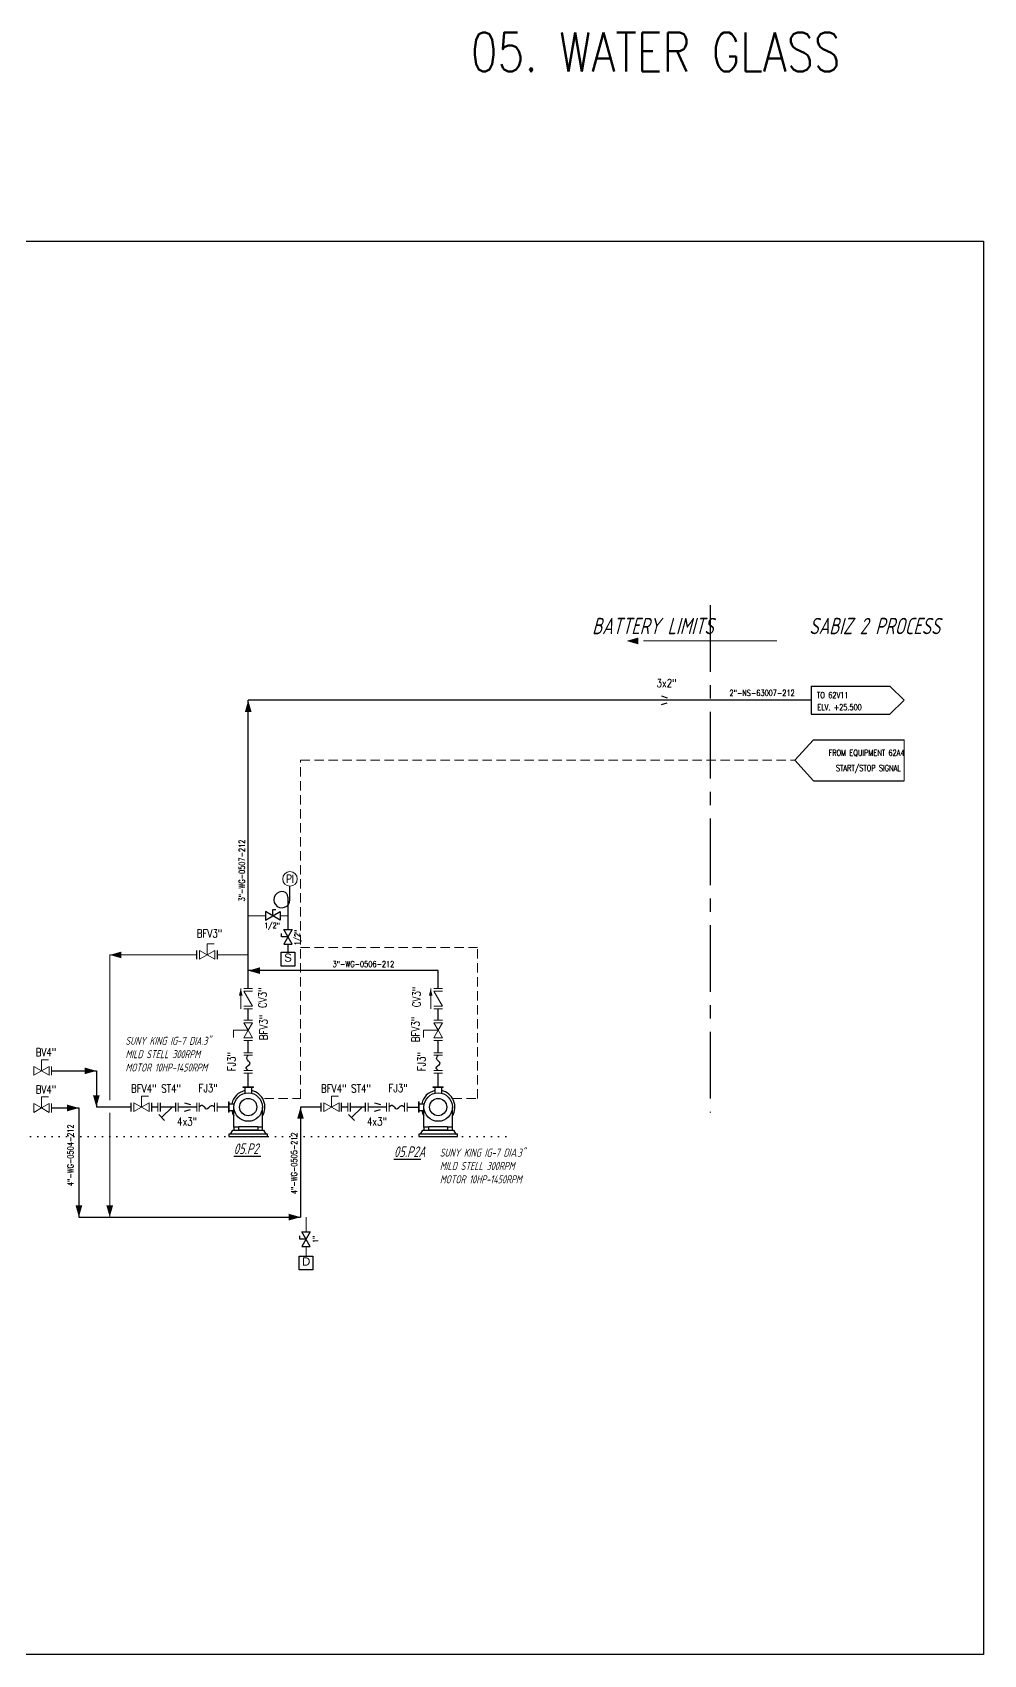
# Model space of a CAD drawing. Extents: x -29512 to 147477, y -5232 to 39709.
# Drawn here: x 140336.7 to 140515, y 8984 to 9288.1 of the extents above; entities that cross this region are included whole.
import ezdxf
from ezdxf.enums import TextEntityAlignment as Align

# ---------------------------------------------------------------- set-up
doc = ezdxf.new("R2010")
doc.units = 0
for name, pattern in [('CENTER', [2, 1.25, -0.25, 0.25, -0.25]), ('DOTTED', [0.25, 0, -0.25]), ('HIDDEN', [0.375, 0.25, -0.125])]:
    doc.linetypes.add(name, pattern=pattern)
doc.layers.get('0').update_dxf_attribs({"linetype": 'CONTINUOUS'})
doc.layers.get('DEFPOINTS').update_dxf_attribs({"linetype": 'CONTINUOUS'})
for name, color, linetype, lineweight in [('DIMENSI', 20, 'CONTINUOUS', 9), ('FITTING', 7, 'CONTINUOUS', 13), ('TAG', 140, 'CONTINUOUS', 13)]:
    doc.layers.add(name, color=color, linetype=linetype, lineweight=lineweight)
for name, color, linetype in [('DIMENSION', 3, 'CONTINUOUS'), ('HATCH', 4, 'CONTINUOUS'), ('NUVOLA', 6, 'CONTINUOUS'), ('P-707D', 7, 'CONTINUOUS'), ('RED', 1, 'CONTINUOUS'), ('S', 7, 'CONTINUOUS')]:
    doc.layers.add(name, color=color, linetype=linetype)
doc.styles.add('A3', font='arial.ttf', dxfattribs={"height": 0.3})
doc.styles.add('Romans100', font='romans.shx', dxfattribs={"width": 0.8, "height": 200})
doc.styles.add('S', font='ITALIC', dxfattribs={"height": 6})
doc.styles.add('S25', font='SIMPLEX', dxfattribs={"width": 0.8, "height": 0.25})
doc.styles.add('S3', font='SIMPLEX', dxfattribs={"width": 0.9, "height": 0.3})
doc.styles.add('S35S', font='SIMPLEX', dxfattribs={"width": 0.5, "height": 0.35})
doc.styles.add('STYLE4', font='isocp.shx', dxfattribs={"width": 0.8, "oblique": 15, "height": 2})

# ---------------------------------------------------------------- blocks, each defined once
blk = doc.blocks.new('PRESA', base_point=(1.75, 0.1))
for p, q in [((1.5, 0.1), (1.5, 0.6)), ((1.5, 0.6), (2, 0.6)), ((2, 0.6), (2, 0.1)), ((2, 0.1), (1.5, 0.1))]:
    blk.add_line(p, q)
at = {"style": 'S', "width": 1.2}
blk.add_attdef('1', text='', height=0.3, dxfattribs=at).set_placement((1.75, 0.2), align=Align.CENTER)
blk = doc.blocks.new('FRECC2', base_point=(19.5, 44))
at = {"layer": 'RED'}
blk.add_solid([(19.5, 44), (19.85, 44.1), (19.85, 43.9)], dxfattribs=at)
blk = doc.blocks.new('LOSAN', base_point=(47, 38))
for p, q in [((47, 38.7), (50.9, 38.7)), ((47, 37.3), (50.9, 37.3))]:
    blk.add_line(p, q)
at = {"layer": 'S'}
for tag, p, height, style, width in [('3', (47.1, 38.1), 0.35, 'S35S', 0.5), ('4', (47.1, 37.5), 0.35, 'S35S', 0.5), ('2', (47.1, 37.5), 0.3, 'S3', 0.9), ('1', (47.1, 38.1), 0.3, 'S3', 0.9)]:
    blk.add_attdef(tag, p, '', height=height, dxfattribs=dict(at, style=style, width=width))

msp = doc.modelspace()

# ---------------------------------------------------------------- linework, layer by layer
for p, q in [((140482.6592, 9165.5859), (140482.6592, 9160.2893)), ((140497.4141, 9165.5859), (140500.0624, 9162.9376)), ((140500.0624, 9162.9376), (140497.4141, 9160.2893)), ((140381.7229, 9123.6922), (140382.313, 9123.6922)), ((140381.7229, 9122.512), (140381.7229, 9123.6922)), ((140380.346, 9123.2988), (140380.346, 9121.7252)), ((140383.0998, 9121.7252), (140380.346, 9123.2988)), ((140380.346, 9121.7252), (140383.0998, 9123.2988)), ((140383.0998, 9123.2988), (140383.0998, 9121.7252)), ((140383.3775, 9118.5755), (140383.3775, 9119.1656)), ((140384.5577, 9118.5755), (140383.3775, 9118.5755)), ((140383.7709, 9119.9524), (140385.3445, 9119.9524)), ((140385.3445, 9119.9524), (140383.7709, 9117.1986)), ((140385.3445, 9117.1986), (140383.7709, 9119.9524)), ((140383.7709, 9117.1986), (140385.3445, 9117.1986)), ((140387.1769, 9063.276), (140388.7505, 9063.276)), ((140388.7505, 9063.276), (140387.1769, 9060.5222)), ((140388.7505, 9060.5222), (140387.1769, 9063.276)), ((140386.7835, 9061.8991), (140386.7835, 9062.4892)), ((140387.9637, 9061.8991), (140386.7835, 9061.8991)), ((140387.1769, 9060.5222), (140388.7505, 9060.5222))]:
    msp.add_line(p, q)
at = {"color": 7}
for p, q in [((140367.491, 9114.3571), (140367.491, 9116.0057)), ((140371.3357, 9114.3571), (140371.3357, 9116.0057)), ((140355.1776, 9085.8302), (140355.1776, 9087.4788)), ((140359.0223, 9085.8302), (140359.0223, 9087.4788)), ((140360.6635, 9085.8302), (140360.6635, 9087.4788)), ((140363.5189, 9085.8302), (140363.5189, 9087.4788)), ((140390.7821, 9085.8302), (140390.7821, 9087.4788)), ((140394.6268, 9085.8302), (140394.6268, 9087.4788)), ((140396.268, 9085.8302), (140396.268, 9087.4788)), ((140399.1234, 9085.8302), (140399.1234, 9087.4788)), ((140361.4417, 9084.1528), (140360.3315, 9085.2631)), ((140363.5189, 9086.6545), (140360.6635, 9086.6545)), ((140362.8493, 9086.6545), (140360.8866, 9084.7079)), ((140397.0462, 9084.1528), (140395.936, 9085.2631)), ((140399.1234, 9086.6545), (140396.268, 9086.6545)), ((140398.4538, 9086.6545), (140396.4911, 9084.7079))]:
    msp.add_line(p, q, dxfattribs=at)
at = {"color": 7, "lineweight": 20}
for p, q in [((140370.7443, 9117.2513), (140369.4133, 9117.2513)), ((140369.4133, 9115.1814), (140369.4133, 9117.2513)), ((140377.1138, 9101.0517), (140374.383, 9101.0517)), ((140374.383, 9099.7208), (140374.383, 9101.0517)), ((140412.7183, 9101.0517), (140409.9875, 9101.0517)), ((140409.9875, 9099.7208), (140409.9875, 9101.0517)), ((140339.6743, 9095.516), (140338.3434, 9095.516)), ((140338.3434, 9093.4462), (140338.3434, 9095.516)), ((140339.6743, 9088.557), (140338.3434, 9088.557)), ((140338.3434, 9086.4872), (140338.3434, 9088.557)), ((140358.4309, 9088.7243), (140357.1, 9088.7243)), ((140357.1, 9086.6545), (140357.1, 9088.7243)), ((140394.0354, 9088.7243), (140392.7045, 9088.7243)), ((140392.7045, 9086.6545), (140392.7045, 9088.7243))]:
    msp.add_line(p, q, dxfattribs=at)
msp.add_circle((140384.9396, 9129.4364), 1.3668, dxfattribs=at)
for points in [[(140377.1138, 9093.5015), (140376.7343, 9094.0315), (140377.4665, 9094.8068), (140376.8256, 9095.7867), (140377.1138, 9096.357)], [(140412.7183, 9093.5015), (140412.3388, 9094.0315), (140413.071, 9094.8068), (140412.4301, 9095.7867), (140412.7183, 9096.357)], [(140367.9475, 9086.6545), (140368.4776, 9087.034), (140369.2528, 9086.3018), (140370.2328, 9086.9427), (140370.803, 9086.6545)], [(140403.552, 9086.6545), (140404.0821, 9087.034), (140404.8573, 9086.3018), (140405.8373, 9086.9427), (140406.4075, 9086.6545)]]:
    msp.add_spline(points, degree=3)
at = {"layer": 'DIMENSI', "color": 0, "linetype": 'ByBlock', "lineweight": 9}
for points in [[(140376.1481, 9090.4456), (140378.0795, 9090.4456)], [(140376.1481, 9090.2991), (140378.0795, 9090.2991)], [(140411.7526, 9090.4456), (140413.684, 9090.4456)], [(140411.7526, 9090.2991), (140413.684, 9090.2991)], [(140373.3995, 9085.6888), (140373.3995, 9087.6202)], [(140373.546, 9085.6888), (140373.546, 9087.6202)], [(140409.004, 9085.6888), (140409.004, 9087.6202)], [(140409.1505, 9085.6888), (140409.1505, 9087.6202)]]:
    msp.add_lwpolyline(points, close=True, dxfattribs=at)
at = {"layer": 'DIMENSION', "color": 0, "linetype": 'ByBlock', "ltscale": 0.5}
for p, q in [((140483.0789, 9155.5259), (140479.5894, 9151.6632)), ((140483.0789, 9155.5259), (140500.0624, 9155.5259)), ((140479.5894, 9151.6632), (140483.0789, 9147.8005)), ((140483.0789, 9147.8005), (140500.0624, 9147.8005)), ((140384.5577, 9122.512), (140384.5577, 9119.9524)), ((140384.5577, 9117.1986), (140384.5577, 9115.677)), ((140378.0795, 9090.2991), (140378.0795, 9090.4456)), ((140413.684, 9090.2991), (140413.684, 9090.4456))]:
    msp.add_line(p, q, dxfattribs=at)
at = {"layer": 'DIMENSION', "color": 4, "linetype": 'HIDDEN', "lineweight": 13, "ltscale": 7}
for p, q in [((140386.9026, 9088.2778), (140386.9026, 9151.6632)), ((140386.9026, 9151.6632), (140479.5894, 9151.6632)), ((140386.9026, 9116.5843), (140420.0779, 9116.5843)), ((140420.0779, 9088.2778), (140420.0779, 9116.5843)), ((140380.1512, 9088.2778), (140386.9026, 9088.2778)), ((140415.405, 9088.2778), (140420.0779, 9088.2778))]:
    msp.add_line(p, q, dxfattribs=at)
at = {"layer": 'DIMENSION', "color": 0, "linetype": 'ByBlock', "lineweight": 15, "ltscale": 0.5}
for p, q in [((140377.1138, 9122.512), (140380.346, 9122.512)), ((140383.0998, 9122.512), (140384.5577, 9122.512)), ((140387.9637, 9066.0201), (140387.9637, 9063.276)), ((140387.9637, 9060.5222), (140387.9637, 9058.7073))]:
    msp.add_line(p, q, dxfattribs=at)
at = {"layer": 'DIMENSION', "color": 1}
for p, q in [((140374.3908, 9077.4458), (140379.45, 9077.4458)), ((140404.4173, 9076.8871), (140409.4764, 9076.8871))]:
    msp.add_line(p, q, dxfattribs=at)
at = {"layer": 'DIMENSION', "color": 6, "linetype": 'ByBlock', "ltscale": 0.5}
msp.add_lwpolyline([(140514.9515, 8984.0136), (140113.1843, 8984.0136), (140113.1843, 9248.986), (140514.9515, 9248.986)], close=True, dxfattribs=at)
at = {"layer": 'DIMENSION', "color": 0, "linetype": 'ByBlock', "ltscale": 0.5}
for points in [[(140376.1481, 9090.2991), (140376.1481, 9090.4456)], [(140376.4784, 9090.2991), (140376.4784, 9089.2428)], [(140377.7492, 9090.2991), (140377.7492, 9089.2428)], [(140411.7526, 9090.2991), (140411.7526, 9090.4456)], [(140412.0829, 9090.2991), (140412.0829, 9089.2428)], [(140413.3537, 9090.2991), (140413.3537, 9089.2428)], [(140373.3995, 9087.6202), (140373.546, 9087.6202)], [(140373.546, 9087.2899), (140374.5255, 9087.2899)], [(140409.004, 9087.6202), (140409.1505, 9087.6202)], [(140409.1505, 9087.2899), (140410.13, 9087.2899)], [(140373.546, 9085.6888), (140373.3995, 9085.6888)], [(140373.546, 9086.0191), (140374.5255, 9086.0191)], [(140374.4486, 9082.8598), (140374.4486, 9086.6545)], [(140379.779, 9082.8598), (140379.779, 9086.6545)], [(140409.1505, 9085.6888), (140409.004, 9085.6888)], [(140409.1505, 9086.0191), (140410.13, 9086.0191)], [(140410.0531, 9082.8598), (140410.0531, 9086.6545)], [(140415.3834, 9082.8598), (140415.3834, 9086.6545)], [(140373.8198, 9081.5497), (140374.2428, 9082.3499), (140379.9848, 9082.3499), (140380.4078, 9081.5497)], [(140375.3388, 9082.8598), (140374.4486, 9082.8598), (140374.4486, 9082.3499), (140379.779, 9082.3499), (140379.779, 9082.8598), (140378.8888, 9082.8598)], [(140409.4243, 9081.5497), (140409.8473, 9082.3499), (140415.5893, 9082.3499), (140416.0123, 9081.5497)], [(140410.9433, 9082.8598), (140410.0531, 9082.8598), (140410.0531, 9082.3499), (140415.3834, 9082.3499), (140415.3834, 9082.8598), (140414.4933, 9082.8598)]]:
    msp.add_lwpolyline(points, dxfattribs=at)
for points in [[(140376.4784, 9089.7325, 0.29941233), (140374.0358, 9087.2899)], [(140379.779, 9084.9887, 0.52247313), (140377.7492, 9089.7325)], [(140412.0829, 9089.7325, 0.29941233), (140409.6403, 9087.2899)], [(140415.3834, 9084.9887, 0.52247313), (140413.3537, 9089.7325)], [(140374.0358, 9086.0191, 0.08899884), (140374.4486, 9084.9887)], [(140409.6403, 9086.0191, 0.08899884), (140410.0531, 9084.9887)]]:
    msp.add_lwpolyline(points, format="xyb", dxfattribs=at)
for points in [[(140373.4781, 9081.1296), (140380.7495, 9081.1296), (140380.7495, 9081.5497), (140373.4781, 9081.5497)], [(140375.3388, 9082.9828), (140378.8888, 9082.9828), (140378.8888, 9082.3499), (140375.3388, 9082.3499)], [(140409.0826, 9081.1296), (140416.354, 9081.1296), (140416.354, 9081.5497), (140409.0826, 9081.5497)], [(140410.9433, 9082.9828), (140414.4933, 9082.9828), (140414.4933, 9082.3499), (140410.9433, 9082.3499)]]:
    msp.add_lwpolyline(points, close=True, dxfattribs=at)
for centre, radius in [((140377.1138, 9086.6545), 2.6652), ((140377.1138, 9086.6545), 1.613), ((140412.7183, 9086.6545), 2.6652), ((140412.7183, 9086.6545), 1.613)]:
    msp.add_circle(centre, radius, dxfattribs=at)
at = {"layer": 'FITTING', "color": 3, "linetype": 'CENTER', "lineweight": 30, "ltscale": 10}
msp.add_line((140463.6887, 9180.7386), (140463.6887, 9085.6579), dxfattribs=at)
at = {"layer": 'FITTING', "color": 6, "linetype": 'CENTER', "ltscale": 10}
msp.add_line((140463.6887, 9174.0423), (140450.2252, 9174.0423), dxfattribs=at)
at = {"layer": 'FITTING', "color": 3, "linetype": 'CENTER', "ltscale": 10}
msp.add_line((140463.6887, 9174.0423), (140477.1521, 9174.0423), dxfattribs=at)
at = {"layer": 'FITTING', "linetype": 'ByBlock', "ltscale": 0.5}
for p, q in [((140500.0624, 9147.8005), (140500.0624, 9155.5259)), ((140351.1535, 9115.1814), (140351.1535, 9087.9432)), ((140367.491, 9115.1814), (140351.1535, 9115.1814)), ((140377.1138, 9115.1814), (140371.3357, 9115.1814)), ((140351.1535, 9085.5956), (140351.1535, 9066.0201))]:
    msp.add_line(p, q, dxfattribs=at)
at = {"layer": 'FITTING', "lineweight": 20}
for p, q in [((140375.7143, 9108.8975), (140375.7143, 9105.0531)), ((140377.9381, 9108.8978), (140376.2895, 9108.8978)), ((140411.3188, 9108.8975), (140411.3188, 9105.0531)), ((140413.5426, 9108.8978), (140411.894, 9108.8978)), ((140377.9381, 9105.0531), (140376.2895, 9105.0531)), ((140377.9381, 9105.0531), (140376.2895, 9105.0531)), ((140376.2895, 9102.9741), (140377.9381, 9102.9741)), ((140413.5426, 9105.0531), (140411.894, 9105.0531)), ((140413.5426, 9105.0531), (140411.894, 9105.0531)), ((140411.894, 9102.9741), (140413.5426, 9102.9741)), ((140376.2895, 9099.1294), (140377.9381, 9099.1294)), ((140411.894, 9099.1294), (140413.5426, 9099.1294)), ((140340.2657, 9092.6219), (140340.2657, 9094.2705)), ((140340.2657, 9085.6629), (140340.2657, 9087.3115)), ((140360.1689, 9085.8302), (140360.1689, 9087.4788)), ((140364.0136, 9085.8302), (140364.0136, 9087.4788)), ((140395.7734, 9085.8302), (140395.7734, 9087.4788)), ((140399.6181, 9085.8302), (140399.6181, 9087.4788))]:
    msp.add_line(p, q, dxfattribs=at)
at = {"layer": 'FITTING'}
for p, q in [((140376.2895, 9096.8516), (140377.9381, 9096.8516)), ((140376.2895, 9096.357), (140377.9381, 9096.357)), ((140411.894, 9096.8516), (140413.5426, 9096.8516)), ((140411.894, 9096.357), (140413.5426, 9096.357)), ((140376.2895, 9093.5015), (140377.9381, 9093.5015)), ((140376.2895, 9093.0069), (140377.9381, 9093.0069)), ((140411.894, 9093.5015), (140413.5426, 9093.5015)), ((140411.894, 9093.0069), (140413.5426, 9093.0069)), ((140367.4529, 9087.4788), (140367.4529, 9085.8302)), ((140367.9475, 9087.4788), (140367.9475, 9085.8302)), ((140370.803, 9087.4788), (140370.803, 9085.8302)), ((140371.2976, 9087.4788), (140371.2976, 9085.8302)), ((140403.0574, 9087.4788), (140403.0574, 9085.8302)), ((140403.552, 9087.4788), (140403.552, 9085.8302)), ((140406.4075, 9087.4788), (140406.4075, 9085.8302)), ((140406.9021, 9087.4788), (140406.9021, 9085.8302))]:
    msp.add_line(p, q, dxfattribs=at)
at = {"layer": 'FITTING', "lineweight": 20}
for points in [[(140369.4133, 9115.1814), (140367.9856, 9114.3571), (140367.9856, 9116.0057)], [(140369.4133, 9115.1814), (140370.8411, 9114.3571), (140370.8411, 9116.0057)], [(140377.1138, 9101.0517), (140376.2895, 9102.4795), (140377.9381, 9102.4795)], [(140412.7183, 9101.0517), (140411.894, 9102.4795), (140413.5426, 9102.4795)], [(140377.1138, 9101.0517), (140376.2895, 9099.624), (140377.9381, 9099.624)], [(140412.7183, 9101.0517), (140411.894, 9099.624), (140413.5426, 9099.624)], [(140338.3434, 9093.4462), (140336.9157, 9092.6219), (140336.9157, 9094.2705)], [(140338.3434, 9093.4462), (140339.7711, 9092.6219), (140339.7711, 9094.2705)], [(140338.3434, 9086.4872), (140336.9157, 9085.6629), (140336.9157, 9087.3115)], [(140338.3434, 9086.4872), (140339.7711, 9085.6629), (140339.7711, 9087.3115)], [(140357.1, 9086.6545), (140355.6723, 9085.8302), (140355.6723, 9087.4788)], [(140357.1, 9086.6545), (140358.5277, 9085.8302), (140358.5277, 9087.4788)], [(140392.7045, 9086.6545), (140391.2767, 9085.8302), (140391.2767, 9087.4788)], [(140392.7045, 9086.6545), (140394.1322, 9085.8302), (140394.1322, 9087.4788)]]:
    msp.add_lwpolyline(points, close=True, dxfattribs=at)
for points in [[(140376.2895, 9108.4032), (140377.9381, 9108.4032), (140376.2895, 9108.4032), (140377.9381, 9105.5478), (140376.2895, 9105.5478)], [(140411.894, 9108.4032), (140413.5426, 9108.4032), (140411.894, 9108.4032), (140413.5426, 9105.5478), (140411.894, 9105.5478)]]:
    msp.add_lwpolyline(points, dxfattribs=at)
for points in [[(140376.0515, 9107.5514), (140375.7143, 9108.8975), (140375.378, 9107.5512)], [(140411.656, 9107.5514), (140411.3188, 9108.8975), (140410.9825, 9107.5512)]]:
    msp.add_solid(points, dxfattribs=at)
at = {"layer": 'HATCH', "color": 7}
for p, q in [((140384.9396, 9125.5365), (140384.9396, 9128.0696)), ((140384.5577, 9126.0328), (140384.5577, 9122.512))]:
    msp.add_line(p, q, dxfattribs=at)
at = {"layer": 'HATCH', "color": 7, "linetype": 'DOTTED', "ltscale": 5}
msp.add_line((140425.4004, 9081.1296), (140267.4683, 9081.1296), dxfattribs=at)
at = {"layer": 'HATCH', "color": 7}
for centre, radius, start, end in [((140383.4261, 9125.5365), 1.5135, 75.15061, 360), ((140383.5577, 9126.0328), 1, 360, 75.15061)]:
    msp.add_arc(centre, radius, start, end, dxfattribs=at)
at = {"layer": 'NUVOLA', "color": 13}
msp.add_solid([(140377.1138, 9162.9376), (140377.4285, 9161.8361), (140376.7991, 9161.8361)], dxfattribs=at)
at = {"layer": 'P-707D', "color": 1, "lineweight": 25}
for p, q in [((140377.1138, 9108.9047), (140377.1138, 9162.9376)), ((140482.6592, 9162.9376), (140377.1138, 9162.9376)), ((140412.7183, 9112.2305), (140377.1138, 9112.2305)), ((140412.7183, 9108.9047), (140412.7183, 9112.2305)), ((140377.1138, 9102.9741), (140377.1138, 9105.0531)), ((140412.7183, 9102.9741), (140412.7183, 9105.0531)), ((140377.1138, 9096.8516), (140377.1138, 9099.1294)), ((140412.7183, 9096.8516), (140412.7183, 9099.1294)), ((140340.2657, 9093.4462), (140348.6445, 9093.4462)), ((140348.6445, 9093.4462), (140348.6445, 9086.6545)), ((140377.1138, 9090.4456), (140377.1138, 9093.0069)), ((140412.7183, 9090.4456), (140412.7183, 9093.0069)), ((140340.2657, 9086.4872), (140345.375, 9086.4872)), ((140345.375, 9086.4872), (140345.375, 9066.0201)), ((140355.1776, 9086.6545), (140348.6445, 9086.6545)), ((140360.1689, 9086.6545), (140359.0223, 9086.6545)), ((140367.4529, 9086.6545), (140364.0136, 9086.6545)), ((140373.3995, 9086.6545), (140371.2976, 9086.6545)), ((140386.9165, 9086.6545), (140386.9165, 9066.0201)), ((140390.7821, 9086.6545), (140386.9165, 9086.6545)), ((140395.7734, 9086.6545), (140394.6268, 9086.6545)), ((140395.7734, 9086.6545), (140394.6268, 9086.6545)), ((140403.0574, 9086.6545), (140399.6181, 9086.6545)), ((140406.9021, 9086.6545), (140409.004, 9086.6545)), ((140345.375, 9066.0201), (140386.9165, 9066.0201))]:
    msp.add_line(p, q, dxfattribs=at)
at = {"layer": 'RED', "color": 6}
msp.add_solid([(140448.0222, 9174.0423), (140450.2252, 9174.6718), (140450.2252, 9173.4129)], dxfattribs=at)
at = {"layer": 'S'}
for p, q in [((140454.5722, 9163.7244), (140455.6738, 9163.4097)), ((140454.5722, 9162.1508), (140455.6738, 9162.4655)), ((140365.1962, 9087.4413), (140366.2978, 9087.1266)), ((140400.8007, 9087.4413), (140401.9023, 9087.1266)), ((140365.1962, 9085.8677), (140366.2978, 9086.1824)), ((140400.8007, 9085.8677), (140401.9023, 9086.1824))]:
    msp.add_line(p, q, dxfattribs=at)

# ---------------------------------------------------------------- block references
at = {"xscale": 6.294459770608228, "yscale": 6.294459770608228, "zscale": 6.294459770611648}
for p, rotation in [((140377.1138, 9162.9376), 270), ((140348.6445, 9093.4462), 180), ((140345.375, 9086.4872), 180), ((140348.6445, 9086.6545), 89.99999999999997), ((140386.9165, 9086.6545), 270), ((140345.375, 9066.0201), 89.99999999999997), ((140386.9165, 9066.0201), 180)]:
    msp.add_blockref('FRECC2', p, dxfattribs=dict(at, rotation=rotation))
ref = msp.add_blockref('LOSAN', (140482.6592, 9162.9376), dxfattribs=dict(xscale=3.783312564781909, yscale=3.783312564752279, zscale=3.783312564752145))
ref.add_attrib('1', 'TO 62V11', (140483.7274, 9163.3159), dxfattribs={"layer": 'S', "height": 1.13499, "style": 'S3', "width": 0.8})
ref.add_attrib('2', 'ELV. +25.500', (140483.8033, 9161.0459), dxfattribs={"layer": 'S', "height": 1.134994, "style": 'S3', "width": 0.75})
ref = msp.add_blockref('PRESA', (140384.5577, 9113.0955), dxfattribs=dict(xscale=5.162921724282863, yscale=5.162921724311057, zscale=5.162921724311135))
ref.add_attrib('1', 'S', dxfattribs={"height": 1.5489, "style": 'A3'}).set_placement((140384.5701, 9113.901), align=Align.CENTER)
msp.add_blockref('FRECC2', (140377.1138, 9112.2305), dxfattribs=at)
at = {"lineweight": 15}
ref = msp.add_blockref('PRESA', (140387.9637, 9056.1258), dxfattribs=dict(at, xscale=5.162921723793261, yscale=5.162921723822365, zscale=5.162921723825171))
ref.add_attrib('1', 'D', dxfattribs={"height": 1.5489, "style": 'A3'}).set_placement((140387.9761, 9056.9313), align=Align.CENTER)
at = {"layer": 'FITTING', "linetype": 'ByBlock', "ltscale": 0.5, "yscale": 6.294459770608228, "zscale": 6.294459770611648}
for p, xscale, rotation in [((140351.1535, 9115.1814), -6.294459770608228, 180), ((140351.1535, 9066.0201), 6.294459770608228, 89.99999999999997)]:
    msp.add_blockref('FRECC2', p, dxfattribs=dict(at, xscale=xscale, rotation=rotation))

# ---------------------------------------------------------------- texts
at = {"layer": 'DEFPOINTS', "color": 2, "insert": (140453.484, 9284.464), "char_height": 7.323919, "width": 141.14178, "attachment_point": 5, "style": 'Romans100'}
msp.add_mtext('{\\A1;05. WATER GLASS}', dxfattribs=at)
at = {"layer": 'DIMENSION', "color": 6, "char_height": 3.068549, "attachment_point": 1, "style": 'STYLE4'}
for s, insert in [('BATTERY LIMITS', (140441.5699, 9178.3778)), ('\\C3;SABIZ 2 PROCESS}', (140482.2729, 9178.3778))]:
    msp.add_mtext(s, dxfattribs=dict(at, insert=insert))
at = {"layer": 'DIMENSION', "color": 2, "char_height": 1.5, "attachment_point": 1, "style": 'STYLE4'}
for insert in [(140354.1027, 9099.8222), (140413.0324, 9078.8621)]:
    msp.add_mtext('SUNY KING IG-7 DIA.3"\\PMILD STELL 300RPM\\PMOTOR 10HP-1450RPM', dxfattribs=dict(at, insert=insert))
at = {"layer": 'DIMENSION', "color": 1, "char_height": 2, "attachment_point": 1, "style": 'STYLE4'}
for s, insert in [('05.P2}', (140374.4028, 9079.8387)), ('05.P2A}', (140404.4293, 9079.2801))]:
    msp.add_mtext(s, dxfattribs=dict(at, insert=insert))
at = {"layer": 'S', "lineweight": 15, "style": 'S25', "width": 0.8}
msp.add_text('2"-NS-63007-212', height=1.1291, dxfattribs=at).set_placement((140479.5484, 9163.734), align=Align.RIGHT)
at = {"layer": 'S', "style": 'S25', "width": 0.8}
for s, height, p in [('FROM EQUIPMENT 62A4', 1.1291, (140500.1415, 9152.5159)), ('START/STOP SIGNAL', 1.129135, (140499.4416, 9149.6576)), ('1/2"', 1, (140383.069, 9120.2136))]:
    msp.add_text(s, height=height, dxfattribs=at).set_placement(p, align=Align.RIGHT)
at = {"layer": 'S', "color": 2, "lineweight": 15, "style": 'S25', "width": 0.8}
for s, height, p in [('3"-WG-0507-212', 1.1291, (140376.4892, 9136.7878)), ('4"-WG-0504-212', 1.129135, (140344.349, 9083.4083)), ('4"-WG-0505-212', 1.129135, (140386.2759, 9081.9103))]:
    msp.add_text(s, height=height, rotation=90, dxfattribs=at).set_placement(p, align=Align.RIGHT)
at = {"layer": 'S', "style": 'S25', "width": 0.8}
for s, p in [('1/2"', (140386.8134, 9119.9162)), ('1"', (140390.2194, 9062.5564))]:
    msp.add_text(s, height=1, rotation=90, dxfattribs=at).set_placement(p, align=Align.RIGHT)
at = {"layer": 'S', "color": 2, "style": 'S25', "width": 0.8}
msp.add_text('3"-WG-0506-212', height=1.1291, dxfattribs=at).set_placement((140404.4974, 9112.8982), align=Align.RIGHT)
at = {"layer": 'TAG', "color": 6, "lineweight": 20, "style": 'Romans100', "width": 0.8}
for s, p in [('3x2"', (140457.4034, 9165.3984)), ('4x3"', (140367.5297, 9083.2032)), ('4x3"', (140403.1342, 9083.2032))]:
    msp.add_text(s, height=1.5, dxfattribs=at).set_placement(p, align=Align.RIGHT)
at = {"layer": 'TAG', "color": 6, "lineweight": 20, "char_height": 1.5, "attachment_point": 5, "style": 'Romans100'}
for s, insert, width in [('{PI}', (140384.9571, 9129.4376), 14.605895), ('{BFV3"}', (140369.8436, 9119.2064), 14.605895), ('{BV4"}', (140339.2016, 9096.9257), 14.605895), ('{BV4"}', (140339.2016, 9089.9667), 14.605895), ('{BFV4"}', (140357.5302, 9090.134), 14.605895), ('{ST4"}', (140362.6515, 9090.1393), 14.605895), ('{FJ3"}', (140369.6034, 9090.2139), 7.302947), ('{BFV4"}', (140393.1347, 9090.134), 14.605895), ('{ST4"}', (140398.256, 9090.1393), 14.605895), ('{FJ3"}', (140405.2078, 9090.2139), 7.302947)]:
    msp.add_mtext(s, dxfattribs=dict(at, insert=insert, width=width))
at = {"layer": 'TAG', "color": 6, "lineweight": 20, "char_height": 1.5, "attachment_point": 5, "rotation": 90, "style": 'Romans100'}
for s, insert, width in [('{CV3"}', (140379.8102, 9107.1439), 14.605895), ('{CV3"}', (140408.6631, 9107.2844), 14.605895), ('{BFV3"}', (140379.9853, 9101.5727), 14.605895), ('{BFV3"}', (140408.487, 9101.2024), 14.605895), ('{FJ3"}', (140373.987, 9095.1573), 7.302947), ('{FJ3"}', (140409.5915, 9095.1573), 7.302947)]:
    msp.add_mtext(s, dxfattribs=dict(at, insert=insert, width=width))

doc.saveas('drawing.dxf')
